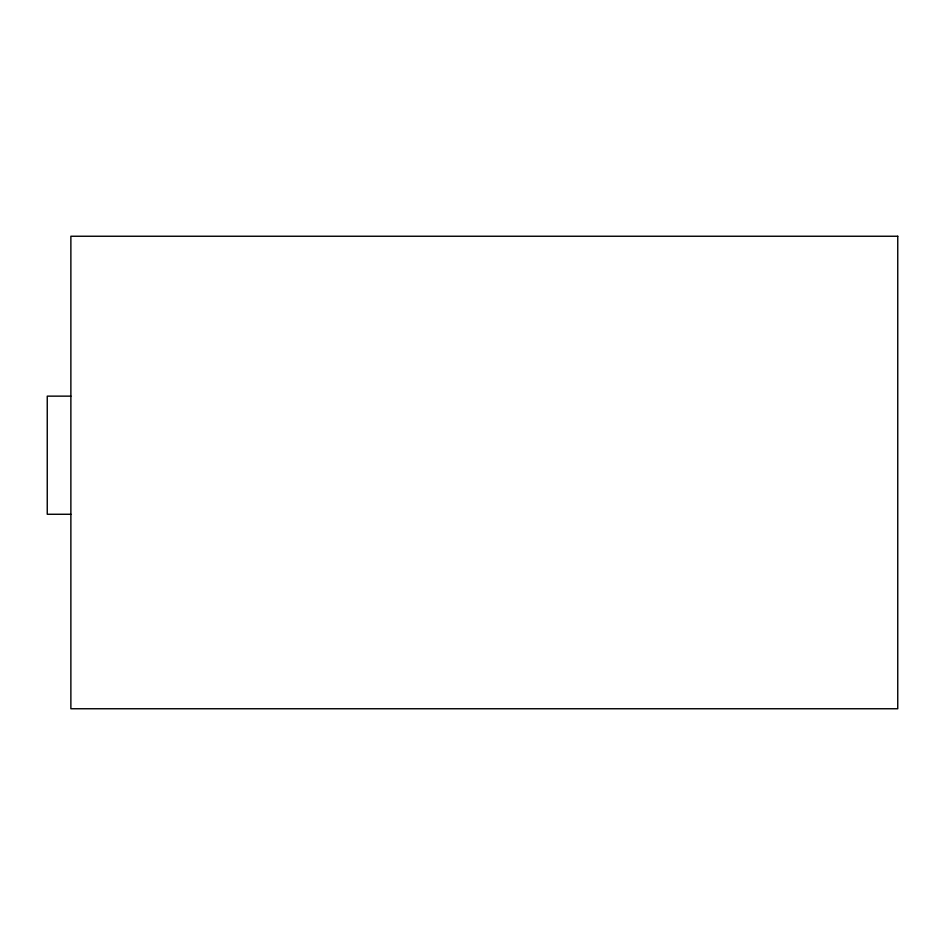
<?xml version="1.0" encoding="UTF-8"?>
<svg xmlns="http://www.w3.org/2000/svg" width="945" height="945" viewBox="0 0 945 945"><rect width="100%" height="100%" fill="white"/><g stroke="black" fill="none" stroke-linecap="round" stroke-linejoin="round"><path stroke-width="1.42" d="M70.875 396.144L47.25 396.144L47.25 514.269L70.875 514.269M897.75 236.25L70.875 236.25L70.875 708.75L897.75 708.75L897.75 236.25"/></g></svg>
